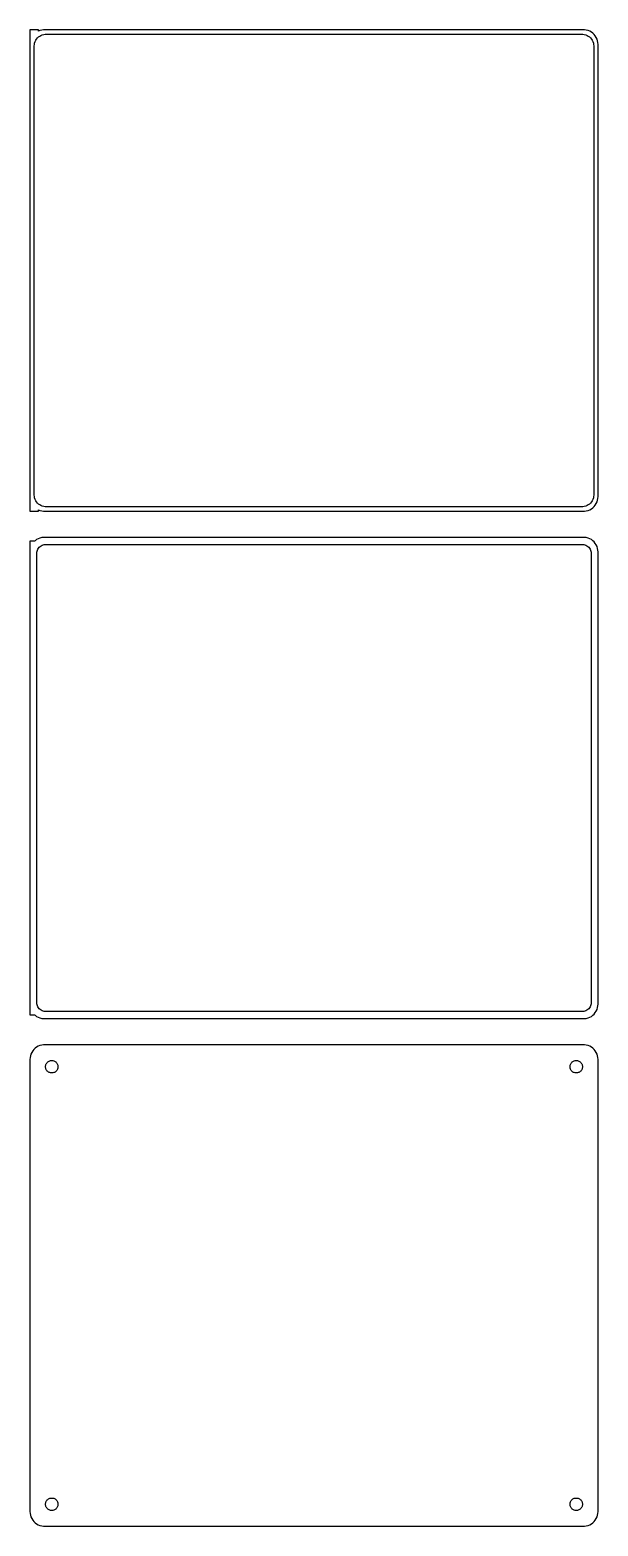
# Model space of a CAD drawing. Header units: metres. Extents: x -98 to 98, y 440 to 952.
import ezdxf

# ---------------------------------------------------------------- set-up
doc = ezdxf.new("R2010")
doc.units = ezdxf.units.M

msp = doc.modelspace()

# ---------------------------------------------------------------- linework, layer by layer
for p, q in [((-94.5, 952.479), (-97.5, 952.479)), ((-97.5, 952.479), (-97.5, 787.521)), ((-95.5052, 948.927), (-95.2361, 949.351)), ((-95.2361, 949.351), (-94.9159, 949.738)), ((-94.9159, 949.738), (-94.5497, 950.082)), ((-94.5497, 950.082), (-94.1433, 950.377)), ((-94.5, 952.075), (-94.5, 952.479)), ((-94.0451, 952.255), (-94.5, 952.075)), ((-94.1433, 950.377), (-93.7031, 950.619)), ((-93.4369, 952.411), (-94.0451, 952.255)), ((-93.7031, 950.619), (-93.2361, 950.804)), ((-92.8139, 952.49), (-93.4369, 952.411)), ((-93.2361, 950.804), (-92.7495, 950.929)), ((92.8139, 952.49), (-92.8139, 952.49)), ((-92.7495, 950.929), (-92.2512, 950.992)), ((-92.2512, 950.992), (92.2512, 950.992)), ((92.2512, 950.992), (92.7495, 950.929)), ((92.7495, 950.929), (93.2361, 950.804)), ((93.4369, 952.411), (92.8139, 952.49)), ((93.2361, 950.804), (93.7031, 950.619)), ((94.0451, 952.255), (93.4369, 952.411)), ((93.7031, 950.619), (94.1433, 950.377)), ((94.6289, 952.024), (94.0451, 952.255)), ((94.1433, 950.377), (94.5497, 950.082)), ((94.5497, 950.082), (94.9159, 949.738)), ((95.1791, 951.722), (94.6289, 952.024)), ((94.9159, 949.738), (95.2361, 949.351)), ((95.6871, 951.353), (95.1791, 951.722)), ((95.2361, 949.351), (95.5052, 948.927)), ((96.1448, 950.923), (95.6871, 951.353)), ((96.5451, 950.439), (96.1448, 950.923)), ((96.8815, 949.909), (96.5451, 950.439)), ((97.1489, 949.341), (96.8815, 949.909)), ((97.3429, 948.743), (97.1489, 949.341)), ((-96, 947), (-95.9685, 947.501)), ((-96, 793), (-96, 947)), ((-95.9685, 947.501), (-95.8743, 947.995)), ((-95.8743, 947.995), (-95.7191, 948.472)), ((-95.7191, 948.472), (-95.5052, 948.927)), ((95.5052, 948.927), (95.7191, 948.472)), ((95.7191, 948.472), (95.8743, 947.995)), ((95.8743, 947.995), (95.9685, 947.501)), ((95.9685, 947.501), (96, 947)), ((96, 947), (96, 793)), ((97.4606, 948.127), (97.3429, 948.743)), ((97.5, 947.5), (97.4606, 948.127)), ((97.5, 792.5), (97.5, 947.5)), ((-95.9685, 792.499), (-96, 793)), ((-95.8743, 792.005), (-95.9685, 792.499)), ((-95.7191, 791.528), (-95.8743, 792.005)), ((-95.5052, 791.073), (-95.7191, 791.528)), ((-95.2361, 790.649), (-95.5052, 791.073)), ((-94.9159, 790.262), (-95.2361, 790.649)), ((-94.5497, 789.918), (-94.9159, 790.262)), ((94.9159, 790.262), (94.5497, 789.918)), ((95.2361, 790.649), (94.9159, 790.262)), ((95.5052, 791.073), (95.2361, 790.649)), ((95.7191, 791.528), (95.5052, 791.073)), ((95.8743, 792.005), (95.7191, 791.528)), ((95.9685, 792.499), (95.8743, 792.005)), ((96, 793), (95.9685, 792.499)), ((96.5451, 789.561), (96.8815, 790.091)), ((96.8815, 790.091), (97.1489, 790.659)), ((97.1489, 790.659), (97.3429, 791.257)), ((97.3429, 791.257), (97.4606, 791.873)), ((97.4606, 791.873), (97.5, 792.5)), ((-97.5, 787.521), (-94.5, 787.521)), ((-94.1433, 789.623), (-94.5497, 789.918)), ((-94.5, 787.521), (-94.5, 787.925)), ((-94.5, 787.925), (-94.0451, 787.745)), ((-93.7031, 789.381), (-94.1433, 789.623)), ((-94.0451, 787.745), (-93.4369, 787.589)), ((-93.2361, 789.196), (-93.7031, 789.381)), ((-93.4369, 787.589), (-92.8139, 787.51)), ((-92.7495, 789.071), (-93.2361, 789.196)), ((-92.8139, 787.51), (92.8139, 787.51)), ((-92.2512, 789.008), (-92.7495, 789.071)), ((92.2512, 789.008), (-92.2512, 789.008)), ((92.7495, 789.071), (92.2512, 789.008)), ((93.2361, 789.196), (92.7495, 789.071)), ((92.8139, 787.51), (93.4369, 787.589)), ((93.7031, 789.381), (93.2361, 789.196)), ((93.4369, 787.589), (94.0451, 787.745)), ((94.1433, 789.623), (93.7031, 789.381)), ((94.0451, 787.745), (94.6289, 787.976)), ((94.5497, 789.918), (94.1433, 789.623)), ((94.6289, 787.976), (95.1791, 788.278)), ((95.1791, 788.278), (95.6871, 788.647)), ((95.6871, 788.647), (96.1448, 789.077)), ((96.1448, 789.077), (96.5451, 789.561)), ((-95.9, 777.153), (-97.5, 777.153)), ((-97.5, 777.153), (-97.5, 614.847)), ((-95.6871, 777.353), (-95.9, 777.153)), ((-95.1791, 777.722), (-95.6871, 777.353)), ((-94.6289, 778.024), (-95.1791, 777.722)), ((-94.7279, 774.5), (-94.5184, 774.83)), ((-94.0451, 778.255), (-94.6289, 778.024)), ((-94.5184, 774.83), (-94.2692, 775.131)), ((-94.2692, 775.131), (-93.9843, 775.399)), ((-93.4369, 778.411), (-94.0451, 778.255)), ((-93.9843, 775.399), (-93.668, 775.628)), ((-93.668, 775.628), (-93.3254, 775.817)), ((-92.8139, 778.49), (-93.4369, 778.411)), ((-93.3254, 775.817), (-92.9619, 775.961)), ((-92.9619, 775.961), (-92.5833, 776.058)), ((92.8139, 778.49), (-92.8139, 778.49)), ((-92.5833, 776.058), (-92.1955, 776.107)), ((-92.1955, 776.107), (92.1955, 776.107)), ((92.1955, 776.107), (92.5833, 776.058)), ((92.5833, 776.058), (92.9619, 775.961)), ((93.4369, 778.411), (92.8139, 778.49)), ((92.9619, 775.961), (93.3254, 775.817)), ((93.3254, 775.817), (93.668, 775.628)), ((94.0451, 778.255), (93.4369, 778.411)), ((93.668, 775.628), (93.9843, 775.399)), ((93.9843, 775.399), (94.2692, 775.131)), ((94.6289, 778.024), (94.0451, 778.255)), ((94.2692, 775.131), (94.5184, 774.83)), ((94.5184, 774.83), (94.7279, 774.5)), ((95.1791, 777.722), (94.6289, 778.024)), ((95.6871, 777.353), (95.1791, 777.722)), ((96.1448, 776.923), (95.6871, 777.353)), ((96.5451, 776.439), (96.1448, 776.923)), ((96.8815, 775.909), (96.5451, 776.439)), ((97.1489, 775.341), (96.8815, 775.909)), ((97.3429, 774.743), (97.1489, 775.341)), ((97.4606, 774.127), (97.3429, 774.743)), ((-95.1129, 773), (-95.0884, 773.39)), ((-95.1129, 619), (-95.1129, 773)), ((-95.0884, 773.39), (-95.0151, 773.774)), ((-95.0151, 773.774), (-94.8943, 774.146)), ((-94.8943, 774.146), (-94.7279, 774.5)), ((94.7279, 774.5), (94.8943, 774.146)), ((94.8943, 774.146), (95.0151, 773.774)), ((95.0151, 773.774), (95.0884, 773.39)), ((95.0884, 773.39), (95.1129, 773)), ((95.1129, 773), (95.1129, 619)), ((97.5, 773.5), (97.4606, 774.127)), ((97.5, 618.5), (97.5, 773.5)), ((-95.0884, 618.61), (-95.1129, 619)), ((-95.0151, 618.226), (-95.0884, 618.61)), ((-94.8943, 617.854), (-95.0151, 618.226)), ((-94.7279, 617.5), (-94.8943, 617.854)), ((-94.5184, 617.17), (-94.7279, 617.5)), ((-94.2692, 616.869), (-94.5184, 617.17)), ((-93.9843, 616.601), (-94.2692, 616.869)), ((-93.668, 616.372), (-93.9843, 616.601)), ((-93.3254, 616.183), (-93.668, 616.372)), ((-92.9619, 616.039), (-93.3254, 616.183)), ((-92.5833, 615.942), (-92.9619, 616.039)), ((-92.1955, 615.893), (-92.5833, 615.942)), ((92.1955, 615.893), (-92.1955, 615.893)), ((92.5833, 615.942), (92.1955, 615.893)), ((92.9619, 616.039), (92.5833, 615.942)), ((93.3254, 616.183), (92.9619, 616.039)), ((93.668, 616.372), (93.3254, 616.183)), ((93.9843, 616.601), (93.668, 616.372)), ((94.2692, 616.869), (93.9843, 616.601)), ((94.5184, 617.17), (94.2692, 616.869)), ((94.7279, 617.5), (94.5184, 617.17)), ((94.8943, 617.854), (94.7279, 617.5)), ((95.0151, 618.226), (94.8943, 617.854)), ((95.0884, 618.61), (95.0151, 618.226)), ((95.1129, 619), (95.0884, 618.61)), ((96.5451, 615.561), (96.8815, 616.091)), ((96.8815, 616.091), (97.1489, 616.659)), ((97.1489, 616.659), (97.3429, 617.257)), ((97.3429, 617.257), (97.4606, 617.873)), ((97.4606, 617.873), (97.5, 618.5)), ((-97.5, 614.847), (-95.9, 614.847)), ((-95.9, 614.847), (-95.6871, 614.647)), ((-95.6871, 614.647), (-95.1791, 614.278)), ((-95.1791, 614.278), (-94.6289, 613.976)), ((-94.6289, 613.976), (-94.0451, 613.745)), ((-94.0451, 613.745), (-93.4369, 613.589)), ((-93.4369, 613.589), (-92.8139, 613.51)), ((-92.8139, 613.51), (92.8139, 613.51)), ((92.8139, 613.51), (93.4369, 613.589)), ((93.4369, 613.589), (94.0451, 613.745)), ((94.0451, 613.745), (94.6289, 613.976)), ((94.6289, 613.976), (95.1791, 614.278)), ((95.1791, 614.278), (95.6871, 614.647)), ((95.6871, 614.647), (96.1448, 615.077)), ((96.1448, 615.077), (96.5451, 615.561)), ((-97.3429, 600.743), (-97.4606, 600.127)), ((-97.1489, 601.341), (-97.3429, 600.743)), ((-96.8815, 601.909), (-97.1489, 601.341)), ((-96.5451, 602.439), (-96.8815, 601.909)), ((-96.1448, 602.923), (-96.5451, 602.439)), ((-95.6871, 603.353), (-96.1448, 602.923)), ((-95.1791, 603.722), (-95.6871, 603.353)), ((-94.6289, 604.024), (-95.1791, 603.722)), ((-94.0451, 604.255), (-94.6289, 604.024)), ((-93.4369, 604.411), (-94.0451, 604.255)), ((-92.8139, 604.49), (-93.4369, 604.411)), ((92.8139, 604.49), (-92.8139, 604.49)), ((93.4369, 604.411), (92.8139, 604.49)), ((94.0451, 604.255), (93.4369, 604.411)), ((94.6289, 604.024), (94.0451, 604.255)), ((95.1791, 603.722), (94.6289, 604.024)), ((95.6871, 603.353), (95.1791, 603.722)), ((96.1448, 602.923), (95.6871, 603.353)), ((96.5451, 602.439), (96.1448, 602.923)), ((96.8815, 601.909), (96.5451, 602.439)), ((97.1489, 601.341), (96.8815, 601.909)), ((97.3429, 600.743), (97.1489, 601.341)), ((97.4606, 600.127), (97.3429, 600.743)), ((-97.4606, 600.127), (-97.5, 599.5)), ((-97.5, 599.5), (-97.5, 444.5)), ((-92.1353, 597), (-92.1185, 597.268)), ((-92.1185, 596.732), (-92.1353, 597)), ((-92.1185, 597.268), (-92.0682, 597.531)), ((-92.0682, 596.469), (-92.1185, 596.732)), ((-92.0682, 597.531), (-91.9853, 597.786)), ((-91.9853, 596.214), (-92.0682, 596.469)), ((-91.9853, 597.786), (-91.8712, 598.029)), ((-91.8712, 595.971), (-91.9853, 596.214)), ((-91.8712, 598.029), (-91.7275, 598.255)), ((-91.7275, 595.745), (-91.8712, 595.971)), ((-91.7275, 598.255), (-91.5566, 598.462)), ((-91.5566, 595.538), (-91.7275, 595.745)), ((-91.5566, 598.462), (-91.3611, 598.645)), ((-91.3611, 595.355), (-91.5566, 595.538)), ((-91.3611, 598.645), (-91.1441, 598.803)), ((-91.1441, 595.197), (-91.3611, 595.355)), ((-91.1441, 598.803), (-90.9092, 598.932)), ((-90.9092, 595.068), (-91.1441, 595.197)), ((-90.9092, 598.932), (-90.6598, 599.031)), ((-90.6598, 594.969), (-90.9092, 595.068)), ((-90.6598, 599.031), (-90.4001, 599.097)), ((-90.4001, 599.097), (-90.1341, 599.131)), ((-90.1341, 599.131), (-89.8659, 599.131)), ((-89.8659, 599.131), (-89.5999, 599.097)), ((-89.5999, 599.097), (-89.3401, 599.031)), ((-89.3401, 599.031), (-89.0908, 598.932)), ((-89.0908, 595.068), (-89.3401, 594.969)), ((-89.0908, 598.932), (-88.8559, 598.803)), ((-88.8559, 595.197), (-89.0908, 595.068)), ((-88.8559, 598.803), (-88.6389, 598.645)), ((-88.6389, 595.355), (-88.8559, 595.197)), ((-88.6389, 598.645), (-88.4434, 598.462)), ((-88.4434, 595.538), (-88.6389, 595.355)), ((-88.4434, 598.462), (-88.2725, 598.255)), ((-88.2725, 595.745), (-88.4434, 595.538)), ((-88.2725, 598.255), (-88.1288, 598.029)), ((-88.1288, 595.971), (-88.2725, 595.745)), ((-88.1288, 598.029), (-88.0146, 597.786)), ((-88.0146, 596.214), (-88.1288, 595.971)), ((-88.0146, 597.786), (-87.9318, 597.531)), ((-87.9318, 596.469), (-88.0146, 596.214)), ((-87.9318, 597.531), (-87.8815, 597.268)), ((-87.8815, 596.732), (-87.9318, 596.469)), ((-87.8815, 597.268), (-87.8647, 597)), ((-87.8647, 597), (-87.8815, 596.732)), ((87.8647, 597), (87.8815, 597.268)), ((87.8815, 596.732), (87.8647, 597)), ((87.8815, 597.268), (87.9318, 597.531)), ((87.9318, 596.469), (87.8815, 596.732)), ((87.9318, 597.531), (88.0146, 597.786)), ((88.0146, 596.214), (87.9318, 596.469)), ((88.0146, 597.786), (88.1288, 598.029)), ((88.1288, 595.971), (88.0146, 596.214)), ((88.1288, 598.029), (88.2725, 598.255)), ((88.2725, 595.745), (88.1288, 595.971)), ((88.2725, 598.255), (88.4434, 598.462)), ((88.4434, 595.538), (88.2725, 595.745)), ((88.4434, 598.462), (88.6389, 598.645)), ((88.6389, 595.355), (88.4434, 595.538)), ((88.6389, 598.645), (88.8559, 598.803)), ((88.8559, 595.197), (88.6389, 595.355)), ((88.8559, 598.803), (89.0908, 598.932)), ((89.0908, 595.068), (88.8559, 595.197)), ((89.0908, 598.932), (89.3401, 599.031)), ((89.3401, 594.969), (89.0908, 595.068)), ((89.3401, 599.031), (89.5999, 599.097)), ((89.5999, 599.097), (89.8659, 599.131)), ((89.8659, 599.131), (90.1341, 599.131)), ((90.1341, 599.131), (90.4001, 599.097)), ((90.4001, 599.097), (90.6598, 599.031)), ((90.6598, 599.031), (90.9092, 598.932)), ((90.9092, 595.068), (90.6598, 594.969)), ((90.9092, 598.932), (91.1441, 598.803)), ((91.1441, 595.197), (90.9092, 595.068)), ((91.1441, 598.803), (91.3611, 598.645)), ((91.3611, 595.355), (91.1441, 595.197)), ((91.3611, 598.645), (91.5566, 598.462)), ((91.5566, 595.538), (91.3611, 595.355)), ((91.5566, 598.462), (91.7275, 598.255)), ((91.7275, 595.745), (91.5566, 595.538)), ((91.7275, 598.255), (91.8712, 598.029)), ((91.8712, 595.971), (91.7275, 595.745)), ((91.8712, 598.029), (91.9853, 597.786)), ((91.9853, 596.214), (91.8712, 595.971)), ((91.9853, 597.786), (92.0682, 597.531)), ((92.0682, 596.469), (91.9853, 596.214)), ((92.0682, 597.531), (92.1185, 597.268)), ((92.1185, 596.732), (92.0682, 596.469)), ((92.1185, 597.268), (92.1353, 597)), ((92.1353, 597), (92.1185, 596.732)), ((97.5, 599.5), (97.4606, 600.127)), ((97.5, 444.5), (97.5, 599.5)), ((-90.4001, 594.903), (-90.6598, 594.969)), ((-90.1341, 594.869), (-90.4001, 594.903)), ((-89.8659, 594.869), (-90.1341, 594.869)), ((-89.5999, 594.903), (-89.8659, 594.869)), ((-89.3401, 594.969), (-89.5999, 594.903)), ((89.5999, 594.903), (89.3401, 594.969)), ((89.8659, 594.869), (89.5999, 594.903)), ((90.1341, 594.869), (89.8659, 594.869)), ((90.4001, 594.903), (90.1341, 594.869)), ((90.6598, 594.969), (90.4001, 594.903)), ((-92.1353, 447), (-92.1185, 447.268)), ((-92.1185, 446.732), (-92.1353, 447)), ((-92.1185, 447.268), (-92.0682, 447.531)), ((-92.0682, 446.469), (-92.1185, 446.732)), ((-92.0682, 447.531), (-91.9853, 447.786)), ((-91.9853, 446.214), (-92.0682, 446.469)), ((-91.9853, 447.786), (-91.8712, 448.029)), ((-91.8712, 448.029), (-91.7275, 448.255)), ((-91.7275, 448.255), (-91.5566, 448.462)), ((-91.5566, 448.462), (-91.3611, 448.645)), ((-91.3611, 448.645), (-91.1441, 448.803)), ((-91.1441, 448.803), (-90.9092, 448.932)), ((-90.9092, 448.932), (-90.6598, 449.031)), ((-90.6598, 449.031), (-90.4001, 449.097)), ((-90.4001, 449.097), (-90.1341, 449.131)), ((-90.1341, 449.131), (-89.8659, 449.131)), ((-89.8659, 449.131), (-89.5999, 449.097)), ((-89.5999, 449.097), (-89.3401, 449.031)), ((-89.3401, 449.031), (-89.0908, 448.932)), ((-89.0908, 448.932), (-88.8559, 448.803)), ((-88.8559, 448.803), (-88.6389, 448.645)), ((-88.6389, 448.645), (-88.4434, 448.462)), ((-88.4434, 448.462), (-88.2725, 448.255)), ((-88.2725, 448.255), (-88.1288, 448.029)), ((-88.1288, 448.029), (-88.0146, 447.786)), ((-88.0146, 447.786), (-87.9318, 447.531)), ((-87.9318, 446.469), (-88.0146, 446.214)), ((-87.9318, 447.531), (-87.8815, 447.268)), ((-87.8815, 446.732), (-87.9318, 446.469)), ((-87.8815, 447.268), (-87.8647, 447)), ((-87.8647, 447), (-87.8815, 446.732)), ((87.8647, 447), (87.8815, 447.268)), ((87.8815, 446.732), (87.8647, 447)), ((87.8815, 447.268), (87.9318, 447.531)), ((87.9318, 446.469), (87.8815, 446.732)), ((87.9318, 447.531), (88.0146, 447.786)), ((88.0146, 446.214), (87.9318, 446.469)), ((88.0146, 447.786), (88.1288, 448.029)), ((88.1288, 448.029), (88.2725, 448.255)), ((88.2725, 448.255), (88.4434, 448.462)), ((88.4434, 448.462), (88.6389, 448.645)), ((88.6389, 448.645), (88.8559, 448.803)), ((88.8559, 448.803), (89.0908, 448.932)), ((89.0908, 448.932), (89.3401, 449.031)), ((89.3401, 449.031), (89.5999, 449.097)), ((89.5999, 449.097), (89.8659, 449.131)), ((89.8659, 449.131), (90.1341, 449.131)), ((90.1341, 449.131), (90.4001, 449.097)), ((90.4001, 449.097), (90.6598, 449.031)), ((90.6598, 449.031), (90.9092, 448.932)), ((90.9092, 448.932), (91.1441, 448.803)), ((91.1441, 448.803), (91.3611, 448.645)), ((91.3611, 448.645), (91.5566, 448.462)), ((91.5566, 448.462), (91.7275, 448.255)), ((91.7275, 448.255), (91.8712, 448.029)), ((91.8712, 448.029), (91.9853, 447.786)), ((91.9853, 447.786), (92.0682, 447.531)), ((92.0682, 446.469), (91.9853, 446.214)), ((92.0682, 447.531), (92.1185, 447.268)), ((92.1185, 446.732), (92.0682, 446.469)), ((92.1185, 447.268), (92.1353, 447)), ((92.1353, 447), (92.1185, 446.732)), ((-97.5, 444.5), (-97.4606, 443.873)), ((-97.4606, 443.873), (-97.3429, 443.257)), ((-97.3429, 443.257), (-97.1489, 442.659)), ((-97.1489, 442.659), (-96.8815, 442.091)), ((-96.8815, 442.091), (-96.5451, 441.561)), ((-96.5451, 441.561), (-96.1448, 441.077)), ((-91.8712, 445.971), (-91.9853, 446.214)), ((-91.7275, 445.745), (-91.8712, 445.971)), ((-91.5566, 445.538), (-91.7275, 445.745)), ((-91.3611, 445.355), (-91.5566, 445.538)), ((-91.1441, 445.197), (-91.3611, 445.355)), ((-90.9092, 445.068), (-91.1441, 445.197)), ((-90.6598, 444.969), (-90.9092, 445.068)), ((-90.4001, 444.903), (-90.6598, 444.969)), ((-90.1341, 444.869), (-90.4001, 444.903)), ((-89.8659, 444.869), (-90.1341, 444.869)), ((-89.5999, 444.903), (-89.8659, 444.869)), ((-89.3401, 444.969), (-89.5999, 444.903)), ((-89.0908, 445.068), (-89.3401, 444.969)), ((-88.8559, 445.197), (-89.0908, 445.068)), ((-88.6389, 445.355), (-88.8559, 445.197)), ((-88.4434, 445.538), (-88.6389, 445.355)), ((-88.2725, 445.745), (-88.4434, 445.538)), ((-88.1288, 445.971), (-88.2725, 445.745)), ((-88.0146, 446.214), (-88.1288, 445.971)), ((88.1288, 445.971), (88.0146, 446.214)), ((88.2725, 445.745), (88.1288, 445.971)), ((88.4434, 445.538), (88.2725, 445.745)), ((88.6389, 445.355), (88.4434, 445.538)), ((88.8559, 445.197), (88.6389, 445.355)), ((89.0908, 445.068), (88.8559, 445.197)), ((89.3401, 444.969), (89.0908, 445.068)), ((89.5999, 444.903), (89.3401, 444.969)), ((89.8659, 444.869), (89.5999, 444.903)), ((90.1341, 444.869), (89.8659, 444.869)), ((90.4001, 444.903), (90.1341, 444.869)), ((90.6598, 444.969), (90.4001, 444.903)), ((90.9092, 445.068), (90.6598, 444.969)), ((91.1441, 445.197), (90.9092, 445.068)), ((91.3611, 445.355), (91.1441, 445.197)), ((91.5566, 445.538), (91.3611, 445.355)), ((91.7275, 445.745), (91.5566, 445.538)), ((91.8712, 445.971), (91.7275, 445.745)), ((91.9853, 446.214), (91.8712, 445.971)), ((96.1448, 441.077), (96.5451, 441.561)), ((96.5451, 441.561), (96.8815, 442.091)), ((96.8815, 442.091), (97.1489, 442.659)), ((97.1489, 442.659), (97.3429, 443.257)), ((97.3429, 443.257), (97.4606, 443.873)), ((97.4606, 443.873), (97.5, 444.5)), ((-96.1448, 441.077), (-95.6871, 440.647)), ((-95.6871, 440.647), (-95.1791, 440.278)), ((-95.1791, 440.278), (-94.6289, 439.976)), ((-94.6289, 439.976), (-94.0451, 439.745)), ((-94.0451, 439.745), (-93.4369, 439.589)), ((-93.4369, 439.589), (-92.8139, 439.51)), ((-92.8139, 439.51), (92.8139, 439.51)), ((92.8139, 439.51), (93.4369, 439.589)), ((93.4369, 439.589), (94.0451, 439.745)), ((94.0451, 439.745), (94.6289, 439.976)), ((94.6289, 439.976), (95.1791, 440.278)), ((95.1791, 440.278), (95.6871, 440.647)), ((95.6871, 440.647), (96.1448, 441.077))]:
    msp.add_line(p, q)

doc.saveas('drawing.dxf')
